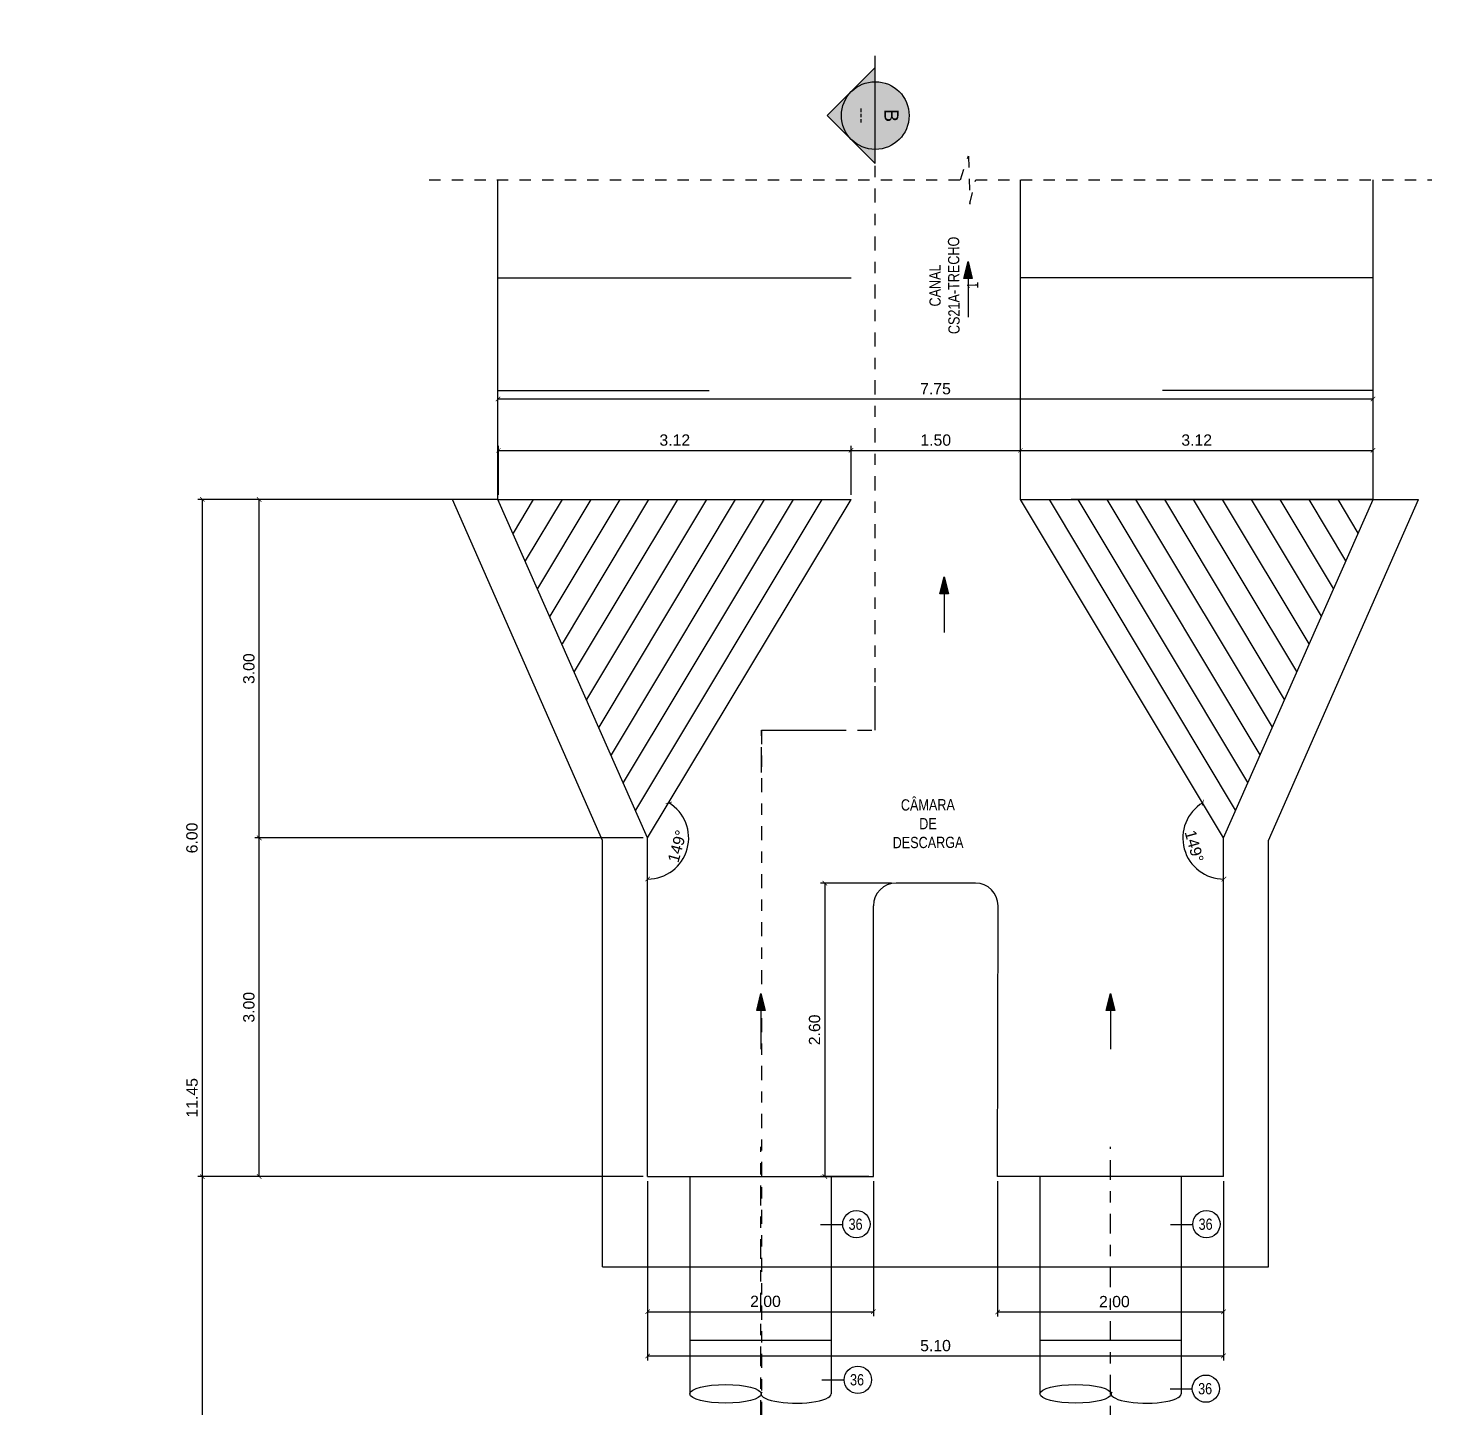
# Model space of a CAD drawing. Header units: feet. Extents: x 0 to 285175, y 0 to 9111378.
# Drawn here: x 285152.89 to 285165.33, y 9111358.98 to 9111371.21 of the extents above; entities that cross this region are included whole.
import ezdxf
from ezdxf import colors
from ezdxf.entities.mleader import LeaderData, LeaderLine
from ezdxf.enums import TextEntityAlignment as Align
from ezdxf.math import Vec2, Vec3

# ---------------------------------------------------------------- set-up
doc = ezdxf.new("R2010")
doc.units = ezdxf.units.FT
doc.header["$MEASUREMENT"] = 0
doc.linetypes.add('CENTER2', pattern=[1.125, 0.75, -0.125, 0.125, -0.125])
doc.linetypes.add('DASHDOT', pattern=[1, 0.5, -0.25, 0, -0.25])
doc.layers.get('0').update_dxf_attribs({"linetype": 'CONTINUOUS'})
doc.layers.get('DEFPOINTS').update_dxf_attribs({"linetype": 'CONTINUOUS'})
for name, color, linetype in [('ARQ_SENTIDO', 1, 'CONTINUOUS'), ('EIXO', 1, 'DASHDOT'), ('H-SA-CONTORNO', 2, 'CONTINUOUS'), ('H-SA-DIM', 1, 'CONTINUOUS'), ('H-SA-EIXOS', 1, 'DASHDOT'), ('H-SA-ESTRUTURA (CORTE)', 5, 'CONTINUOUS'), ('H-SA-HTC ENCHIMENTO', 1, 'CONTINUOUS'), ('H-SA-SIMB', 1, 'CONTINUOUS'), ('H-SA-TEXTO', 2, 'CONTINUOUS'), ('INDIC', 2, 'CONTINUOUS'), ('Top View-Ferro Fundido - JGS - K7(Esgoto)', 7, 'CONTINUOUS')]:
    doc.layers.add(name, color=color, linetype=linetype)
doc.styles.add('EGC_Arial_2.0mm', font='arial.ttf', dxfattribs={"width": 0.8, "height": 2})
doc.styles.add('EGC_Arial_2.5mm', font='arial.ttf', dxfattribs={"width": 0.8, "height": 2.5})
doc.styles.get("Standard").update_dxf_attribs({"font": 'arial.ttf'})
doc.dimstyles.new('Copy of EGC_2.0mm', dxfattribs={"dimtxt": 0.1, "dimasz": 0.04, "dimexe": 0.04, "dimexo": 0.04, "dimgap": 0.04, "dimtad": 1, "dimzin": 1, "dimdsep": 46, "dimtxsty": 'Standard', "dimblk": 'ARCHTICK', "dimcen": 0, "dimclrd": 1, "dimclre": 1, "dimclrt": 2, "dimazin": 0, "dimtfac": 1, "dimtix": 1, "dimtmove": 1, "dimatfit": 3, "dimldrblk": 'NONE', "dimfxl": 0.002, "dimtolj": 1, "dimtzin": 0, "dimlwd": -1, "dimarcsym": 0})

# ---------------------------------------------------------------- blocks, each defined once
blk = doc.blocks.new('_None')
blk = doc.blocks.new('EGC-SETA SENTIDO DA TUBULAÇÃO')
h = blk.add_hatch(color=256)
h.dxf.hatch_style = 1
h.paths.add_polyline_path([(-3, 0.75), (0, 0), (-3, -0.75)])
blk.add_line((0, 0), (-9.84, 0))
blk.add_lwpolyline([(-3, 0.75), (0, 0), (-3, -0.75), (-3, 0.75)])
blk = doc.blocks.new('_ArchTick')
at = {"color": 0, "linetype": 'ByBlock', "const_width": 0.15}
blk.add_lwpolyline([(-0.5, -0.5), (0.5, 0.5)], dxfattribs=at)
blk = doc.blocks.new('*D1229')
at = {"layer": 'DEFPOINTS', "color": 0, "transparency": 16777216}
for p in [(285154.941, 9111364.031), (285158.381, 9111364.031), (285158.381, 9111361.031)]:
    blk.add_point(p, dxfattribs=at)
at = {"layer": 'H-SA-DIM', "color": 1, "lineweight": -2, "transparency": 16777216}
for p, q in [((285158.341, 9111364.031), (285154.901, 9111364.031)), ((285158.341, 9111361.031), (285154.901, 9111361.031))]:
    blk.add_line(p, q, dxfattribs=at)
at = {"layer": 'H-SA-DIM', "color": 1, "transparency": 16777216}
blk.add_line((285154.941, 9111361.031), (285154.941, 9111364.031), dxfattribs=at)
at = {"layer": 'H-SA-DIM', "color": 1, "transparency": 16777216, "xscale": 0.04, "yscale": 0.04, "zscale": 0.04}
for p, rotation in [((285154.941, 9111364.031), 90), ((285154.941, 9111361.031), 270)]:
    blk.add_blockref('_ArchTick', p, dxfattribs=dict(at, rotation=rotation))
at = {"layer": 'H-SA-DIM', "color": 2, "transparency": 16777216, "insert": (285154.85, 9111362.531), "char_height": 0.1, "attachment_point": 5, "rotation": 90}
blk.add_mtext('\\A1;3.00', dxfattribs=at)
blk = doc.blocks.new('*D1230')
at = {"layer": 'DEFPOINTS', "color": 0, "transparency": 16777216}
for p in [(285154.941, 9111367.031), (285156.653, 9111367.031), (285158.381, 9111364.031)]:
    blk.add_point(p, dxfattribs=at)
at = {"layer": 'H-SA-DIM', "color": 1, "lineweight": -2, "transparency": 16777216}
for p, q in [((285156.613, 9111367.031), (285154.901, 9111367.031)), ((285158.341, 9111364.031), (285154.901, 9111364.031))]:
    blk.add_line(p, q, dxfattribs=at)
at = {"layer": 'H-SA-DIM', "color": 1, "transparency": 16777216}
blk.add_line((285154.941, 9111364.031), (285154.941, 9111367.031), dxfattribs=at)
at = {"layer": 'H-SA-DIM', "color": 1, "transparency": 16777216, "xscale": 0.04, "yscale": 0.04, "zscale": 0.04}
for p, rotation in [((285154.941, 9111367.031), 90), ((285154.941, 9111364.031), 270)]:
    blk.add_blockref('_ArchTick', p, dxfattribs=dict(at, rotation=rotation))
at = {"layer": 'H-SA-DIM', "color": 2, "transparency": 16777216, "insert": (285154.85, 9111365.531), "char_height": 0.1, "attachment_point": 5, "rotation": 90}
blk.add_mtext('\\A1;3.00', dxfattribs=at)
blk = doc.blocks.new('*D1231')
at = {"layer": 'DEFPOINTS', "color": 0, "transparency": 16777216}
for p in [(285156.855, 9111367.031), (285154.437, 9111361.031), (285158.381, 9111361.031)]:
    blk.add_point(p, dxfattribs=at)
at = {"layer": 'H-SA-DIM', "color": 1, "lineweight": -2, "transparency": 16777216}
for p, q in [((285156.815, 9111367.031), (285154.397, 9111367.031)), ((285158.341, 9111361.031), (285154.397, 9111361.031))]:
    blk.add_line(p, q, dxfattribs=at)
at = {"layer": 'H-SA-DIM', "color": 1, "transparency": 16777216}
blk.add_line((285154.437, 9111367.031), (285154.437, 9111361.031), dxfattribs=at)
at = {"layer": 'H-SA-DIM', "color": 1, "transparency": 16777216, "xscale": 0.04, "yscale": 0.04, "zscale": 0.04}
for p, rotation in [((285154.437, 9111367.031), 90), ((285154.437, 9111361.031), 270)]:
    blk.add_blockref('_ArchTick', p, dxfattribs=dict(at, rotation=rotation))
at = {"layer": 'H-SA-DIM', "color": 2, "transparency": 16777216, "insert": (285154.346, 9111364.031), "char_height": 0.1, "attachment_point": 5, "rotation": 90}
blk.add_mtext('\\A1;6.00', dxfattribs=at)
blk = doc.blocks.new('*D1235')
at = {"layer": 'DEFPOINTS', "color": 0, "transparency": 16777216}
for p in [(285158.381, 9111361.031), (285160.381, 9111361.031), (285160.381, 9111359.834)]:
    blk.add_point(p, dxfattribs=at)
at = {"layer": 'H-SA-DIM', "color": 1, "lineweight": -2, "transparency": 16777216}
for p, q in [((285158.381, 9111360.991), (285158.381, 9111359.794)), ((285160.381, 9111360.991), (285160.381, 9111359.794))]:
    blk.add_line(p, q, dxfattribs=at)
at = {"layer": 'H-SA-DIM', "color": 1, "transparency": 16777216}
blk.add_line((285158.381, 9111359.834), (285160.381, 9111359.834), dxfattribs=at)
at = {"layer": 'H-SA-DIM', "color": 1, "transparency": 16777216, "xscale": 0.04, "yscale": 0.04, "zscale": 0.04, "rotation": 180}
blk.add_blockref('_ArchTick', (285158.381, 9111359.834), dxfattribs=at)
at = {"layer": 'H-SA-DIM', "color": 1, "transparency": 16777216, "xscale": 0.04, "yscale": 0.04, "zscale": 0.04}
blk.add_blockref('_ArchTick', (285160.381, 9111359.834), dxfattribs=at)
at = {"layer": 'H-SA-DIM', "color": 2, "transparency": 16777216, "insert": (285159.425, 9111359.925), "char_height": 0.1, "attachment_point": 5}
blk.add_mtext('\\A1;2.00', dxfattribs=at)
blk = doc.blocks.new('*D1236')
at = {"layer": 'DEFPOINTS', "color": 0, "transparency": 16777216}
for p in [(285161.481, 9111361.031), (285163.481, 9111361.031), (285163.481, 9111359.832)]:
    blk.add_point(p, dxfattribs=at)
at = {"layer": 'H-SA-DIM', "color": 1, "lineweight": -2, "transparency": 16777216}
for p, q in [((285161.481, 9111360.991), (285161.481, 9111359.792)), ((285163.481, 9111360.991), (285163.481, 9111359.792))]:
    blk.add_line(p, q, dxfattribs=at)
at = {"layer": 'H-SA-DIM', "color": 1, "transparency": 16777216}
blk.add_line((285161.481, 9111359.832), (285163.481, 9111359.832), dxfattribs=at)
at = {"layer": 'H-SA-DIM', "color": 1, "transparency": 16777216, "xscale": 0.04, "yscale": 0.04, "zscale": 0.04, "rotation": 180}
blk.add_blockref('_ArchTick', (285161.481, 9111359.832), dxfattribs=at)
at = {"layer": 'H-SA-DIM', "color": 1, "transparency": 16777216, "xscale": 0.04, "yscale": 0.04, "zscale": 0.04}
blk.add_blockref('_ArchTick', (285163.481, 9111359.832), dxfattribs=at)
at = {"layer": 'H-SA-DIM', "color": 2, "transparency": 16777216, "insert": (285162.515, 9111359.923), "char_height": 0.1, "attachment_point": 5}
blk.add_mtext('\\A1;2.00', dxfattribs=at)
blk = doc.blocks.new('*D1237')
at = {"layer": 'DEFPOINTS', "color": 0, "transparency": 16777216}
for p in [(285158.381, 9111361.031), (285163.481, 9111361.031), (285163.481, 9111359.442)]:
    blk.add_point(p, dxfattribs=at)
at = {"layer": 'H-SA-DIM', "color": 1, "lineweight": -2, "transparency": 16777216}
for p, q in [((285158.381, 9111360.991), (285158.381, 9111359.402)), ((285163.481, 9111360.991), (285163.481, 9111359.402))]:
    blk.add_line(p, q, dxfattribs=at)
at = {"layer": 'H-SA-DIM', "color": 1, "transparency": 16777216}
blk.add_line((285158.381, 9111359.442), (285163.481, 9111359.442), dxfattribs=at)
at = {"layer": 'H-SA-DIM', "color": 1, "transparency": 16777216, "xscale": 0.04, "yscale": 0.04, "zscale": 0.04, "rotation": 180}
blk.add_blockref('_ArchTick', (285158.381, 9111359.442), dxfattribs=at)
at = {"layer": 'H-SA-DIM', "color": 1, "transparency": 16777216, "xscale": 0.04, "yscale": 0.04, "zscale": 0.04}
blk.add_blockref('_ArchTick', (285163.481, 9111359.442), dxfattribs=at)
at = {"layer": 'H-SA-DIM', "color": 2, "transparency": 16777216, "insert": (285160.931, 9111359.533), "char_height": 0.1, "attachment_point": 5}
blk.add_mtext('\\A1;5.10', dxfattribs=at)
blk = doc.blocks.new('*D1238')
at = {"layer": 'DEFPOINTS', "color": 0, "transparency": 16777216}
for p in [(285160.183, 9111367.465), (285157.06, 9111367.031), (285160.183, 9111367.031)]:
    blk.add_point(p, dxfattribs=at)
at = {"layer": 'H-SA-DIM', "color": 1, "lineweight": -2, "transparency": 16777216}
for p, q in [((285157.06, 9111367.071), (285157.06, 9111367.505)), ((285160.183, 9111367.071), (285160.183, 9111367.505))]:
    blk.add_line(p, q, dxfattribs=at)
at = {"layer": 'H-SA-DIM', "color": 1, "transparency": 16777216}
blk.add_line((285157.06, 9111367.465), (285160.183, 9111367.465), dxfattribs=at)
at = {"layer": 'H-SA-DIM', "color": 1, "transparency": 16777216, "xscale": 0.04, "yscale": 0.04, "zscale": 0.04, "rotation": 180}
blk.add_blockref('_ArchTick', (285157.06, 9111367.465), dxfattribs=at)
at = {"layer": 'H-SA-DIM', "color": 1, "transparency": 16777216, "xscale": 0.04, "yscale": 0.04, "zscale": 0.04}
blk.add_blockref('_ArchTick', (285160.183, 9111367.465), dxfattribs=at)
at = {"layer": 'H-SA-DIM', "color": 2, "transparency": 16777216, "insert": (285158.622, 9111367.556), "char_height": 0.1, "attachment_point": 5}
blk.add_mtext('\\A1;3.12', dxfattribs=at)
blk = doc.blocks.new('*D1232')
at = {"layer": 'DEFPOINTS', "color": 0, "transparency": 16777216}
for p in [(285161.683, 9111367.465), (285160.183, 9111367.031), (285161.683, 9111367.031)]:
    blk.add_point(p, dxfattribs=at)
at = {"layer": 'H-SA-DIM', "color": 1, "lineweight": -2, "transparency": 16777216}
for p, q in [((285160.183, 9111367.071), (285160.183, 9111367.505)), ((285161.683, 9111367.071), (285161.683, 9111367.505))]:
    blk.add_line(p, q, dxfattribs=at)
at = {"layer": 'H-SA-DIM', "color": 1, "transparency": 16777216}
blk.add_line((285160.183, 9111367.465), (285161.683, 9111367.465), dxfattribs=at)
at = {"layer": 'H-SA-DIM', "color": 1, "transparency": 16777216, "xscale": 0.04, "yscale": 0.04, "zscale": 0.04, "rotation": 180}
blk.add_blockref('_ArchTick', (285160.183, 9111367.465), dxfattribs=at)
at = {"layer": 'H-SA-DIM', "color": 1, "transparency": 16777216, "xscale": 0.04, "yscale": 0.04, "zscale": 0.04}
blk.add_blockref('_ArchTick', (285161.683, 9111367.465), dxfattribs=at)
at = {"layer": 'H-SA-DIM', "color": 2, "transparency": 16777216, "insert": (285160.933, 9111367.556), "char_height": 0.1, "attachment_point": 5}
blk.add_mtext('\\A1;1.50', dxfattribs=at)
blk = doc.blocks.new('*D1233')
at = {"layer": 'DEFPOINTS', "color": 0, "transparency": 16777216}
for p in [(285164.806, 9111367.465), (285161.683, 9111367.031), (285164.806, 9111367.031)]:
    blk.add_point(p, dxfattribs=at)
at = {"layer": 'H-SA-DIM', "color": 1, "lineweight": -2, "transparency": 16777216}
for p, q in [((285161.683, 9111367.071), (285161.683, 9111367.505)), ((285164.806, 9111367.071), (285164.806, 9111367.505))]:
    blk.add_line(p, q, dxfattribs=at)
at = {"layer": 'H-SA-DIM', "color": 1, "transparency": 16777216}
blk.add_line((285161.683, 9111367.465), (285164.806, 9111367.465), dxfattribs=at)
at = {"layer": 'H-SA-DIM', "color": 1, "transparency": 16777216, "xscale": 0.04, "yscale": 0.04, "zscale": 0.04, "rotation": 180}
blk.add_blockref('_ArchTick', (285161.683, 9111367.465), dxfattribs=at)
at = {"layer": 'H-SA-DIM', "color": 1, "transparency": 16777216, "xscale": 0.04, "yscale": 0.04, "zscale": 0.04}
blk.add_blockref('_ArchTick', (285164.806, 9111367.465), dxfattribs=at)
at = {"layer": 'H-SA-DIM', "color": 2, "transparency": 16777216, "insert": (285163.244, 9111367.556), "char_height": 0.1, "attachment_point": 5}
blk.add_mtext('\\A1;3.12', dxfattribs=at)
blk = doc.blocks.new('*D1234')
at = {"layer": 'DEFPOINTS', "color": 0, "transparency": 16777216}
for p in [(285157.056, 9111367.92), (285157.056, 9111367.031), (285164.806, 9111367.031)]:
    blk.add_point(p, dxfattribs=at)
at = {"layer": 'H-SA-DIM', "color": 1, "lineweight": -2, "transparency": 16777216}
for p, q in [((285157.056, 9111367.071), (285157.056, 9111367.96)), ((285164.806, 9111367.071), (285164.806, 9111367.96))]:
    blk.add_line(p, q, dxfattribs=at)
at = {"layer": 'H-SA-DIM', "color": 1, "transparency": 16777216}
blk.add_line((285164.806, 9111367.92), (285157.056, 9111367.92), dxfattribs=at)
at = {"layer": 'H-SA-DIM', "color": 1, "transparency": 16777216, "xscale": 0.04, "yscale": 0.04, "zscale": 0.04, "rotation": 180}
blk.add_blockref('_ArchTick', (285157.056, 9111367.92), dxfattribs=at)
at = {"layer": 'H-SA-DIM', "color": 1, "transparency": 16777216, "xscale": 0.04, "yscale": 0.04, "zscale": 0.04}
blk.add_blockref('_ArchTick', (285164.806, 9111367.92), dxfattribs=at)
at = {"layer": 'H-SA-DIM', "color": 2, "transparency": 16777216, "insert": (285160.931, 9111368.011), "char_height": 0.1, "attachment_point": 5}
blk.add_mtext('\\A1;7.75', dxfattribs=at)
blk = doc.blocks.new('*U7')
at = {"true_color": 0x737373}
h = blk.add_hatch(color=8, dxfattribs=at)
h.dxf.hatch_style = 1
h.paths.add_polyline_path([(-4.24, 4.24), (-8.49, 0), (-6, 0, -0.198912)])
h.paths.add_polyline_path([(0, 8.49), (-4.24, 4.24, -0.414214), (4.24, 4.24)])
h.paths.add_polyline_path([(4.24, 4.24, -0.198912), (6, 0), (8.49, 0)])
h = blk.add_hatch(color=8, dxfattribs=at)
h.dxf.hatch_style = 1
h.paths.add_polyline_path([(-4.24, 4.24), (-8.49, 0), (-6, 0, -0.198912)])
h.paths.add_polyline_path([(-15.49, 0.03), (15.49, 0.03), (15.49, 5.65), (-15.49, 5.65)], flags=9)
at = {"true_color": 0xffffff}
h = blk.add_hatch(color=7, dxfattribs=at)
h.dxf.hatch_style = 1
edge = h.paths.add_edge_path()
edge.add_arc((0, 0), 6, 0, 360)
for p, q in [((0, 8.49), (-8.49, 0)), ((0, 8.49), (8.49, 0)), ((-6, 0), (6, 0)), ((-8.49, 0), (-6, 0)), ((6, 0), (10.55, 0))]:
    blk.add_line(p, q)
blk.add_circle((0, 0), 6)
for tag, height, style, p in [('IDENTIFIER', 2.5, 'EGC_Arial_2.5mm', (0, 2.87)), ('DRG_REF', 2, 'EGC_Arial_2.0mm', (0, -2.29))]:
    blk.add_attdef(tag, text='', height=height, dxfattribs=dict(style=style)).set_placement(p, align=Align.MIDDLE_CENTER)
blk = doc.blocks.new('*D1299')
at = {"layer": 'DEFPOINTS', "color": 0, "transparency": 16777216}
for p in [(285160.581, 9111363.631), (285159.951, 9111361.031), (285160.381, 9111361.031)]:
    blk.add_point(p, dxfattribs=at)
at = {"layer": 'H-SA-DIM', "color": 1, "lineweight": -2, "transparency": 16777216}
for p, q in [((285160.541, 9111363.631), (285159.911, 9111363.631)), ((285160.341, 9111361.031), (285159.911, 9111361.031))]:
    blk.add_line(p, q, dxfattribs=at)
at = {"layer": 'H-SA-DIM', "color": 1, "transparency": 16777216}
blk.add_line((285159.951, 9111363.631), (285159.951, 9111361.031), dxfattribs=at)
at = {"layer": 'H-SA-DIM', "color": 1, "transparency": 16777216, "xscale": 0.04, "yscale": 0.04, "zscale": 0.04}
for p, rotation in [((285159.951, 9111363.631), 90), ((285159.951, 9111361.031), 270)]:
    blk.add_blockref('_ArchTick', p, dxfattribs=dict(at, rotation=rotation))
at = {"layer": 'H-SA-DIM', "color": 2, "transparency": 16777216, "insert": (285159.86, 9111362.331), "char_height": 0.1, "attachment_point": 5, "rotation": 90}
blk.add_mtext('\\A1;2.60', dxfattribs=at)
blk = doc.blocks.new('*D1300')
at = {"layer": 'DEFPOINTS', "color": 0, "transparency": 16777216}
for p in [(285160.183, 9111367.031), (285158.381, 9111364.031), (285158.381, 9111364.031), (285158.659, 9111363.795), (285158.381, 9111361.031)]:
    blk.add_point(p, dxfattribs=at)
at = {"layer": 'H-SA-DIM', "color": 1, "transparency": 16777216}
blk.add_arc((285158.381, 9111364.031), 0.364, 270, 59.006, dxfattribs=at)
at = {"layer": 'H-SA-DIM', "color": 1, "transparency": 16777216, "xscale": 0.04, "yscale": 0.04, "zscale": 0.04}
for p, rotation in [((285158.569, 9111364.343), 149.0060427048314), ((285158.381, 9111363.667), 180.0000000200814)]:
    blk.add_blockref('_ArchTick', p, dxfattribs=dict(at, rotation=rotation))
at = {"layer": 'H-SA-DIM', "color": 2, "transparency": 16777216, "insert": (285158.644, 9111363.958), "char_height": 0.1, "attachment_point": 5, "rotation": 74.503}
blk.add_mtext('\\A1;149°', dxfattribs=at)
blk = doc.blocks.new('*D1301')
at = {"layer": 'DEFPOINTS', "color": 0, "transparency": 16777216}
for p in [(285161.683, 9111367.031), (285163.485, 9111364.031), (285163.485, 9111364.031), (285163.207, 9111363.795), (285163.485, 9111361.031)]:
    blk.add_point(p, dxfattribs=at)
at = {"layer": 'H-SA-DIM', "color": 1, "transparency": 16777216}
blk.add_arc((285163.485, 9111364.031), 0.364, 120.994, 270, dxfattribs=at)
at = {"layer": 'H-SA-DIM', "color": 1, "transparency": 16777216, "xscale": 0.04, "yscale": 0.04, "zscale": 0.04}
for p, rotation in [((285163.298, 9111364.343), 30.99395730331637), ((285163.485, 9111363.667), 359.9999999799186)]:
    blk.add_blockref('_ArchTick', p, dxfattribs=dict(at, rotation=rotation))
at = {"layer": 'H-SA-DIM', "color": 2, "transparency": 16777216, "insert": (285163.222, 9111363.958), "char_height": 0.1, "attachment_point": 5, "rotation": 285.497}
blk.add_mtext('\\A1;149°', dxfattribs=at)

msp = doc.modelspace()

# ---------------------------------------------------------------- linework, layer by layer
at = {"layer": 'EIXO', "ltscale": 0.35}
for p, q in [((285159.385, 9111354.601), (285159.385, 9111361.294)), ((285162.481, 9111351.501), (285162.481, 9111361.294))]:
    msp.add_line(p, q, dxfattribs=at)
at = {"layer": 'H-SA-CONTORNO', "ltscale": 0.75}
for p, q in [((285161.683, 9111367.031), (285161.683, 9111369.861)), ((285158.381, 9111364.031), (285160.183, 9111367.031)), ((285163.481, 9111364.031), (285161.683, 9111367.031))]:
    msp.add_line(p, q, dxfattribs=at)
at = {"layer": 'H-SA-DIM'}
msp.add_line((285161.856, 9111359.581), (285163.106, 9111359.581), dxfattribs=at)
msp.add_ellipse((285162.171, 9111359.106), major_axis=(-0.315, 0), ratio=0.262106, dxfattribs=at)
msp.add_ellipse((285162.796, 9111359.106), major_axis=(-0.31, 0), ratio=0.26574, start_param=6.086944, end_param=9.424778, dxfattribs=at)
at = {"layer": 'H-SA-EIXOS', "ltscale": 0.05}
for p, q in [((285161.152, 9111369.861), (285161.222, 9111370.075)), ((285161.222, 9111370.072), (285161.236, 9111369.648)), ((285156.447, 9111369.861), (285161.152, 9111369.861)), ((285161.236, 9111369.652), (285161.287, 9111369.861)), ((285161.287, 9111369.861), (285165.327, 9111369.861))]:
    msp.add_line(p, q, dxfattribs=at)
at = {"layer": 'H-SA-ESTRUTURA (CORTE)'}
for p, q in [((285157.056, 9111367.031), (285156.653, 9111367.031)), ((285157.981, 9111364.008), (285156.653, 9111367.031)), ((285158.381, 9111364.031), (285157.056, 9111367.031)), ((285163.481, 9111364.031), (285164.806, 9111367.031)), ((285163.881, 9111364.008), (285165.209, 9111367.031)), ((285164.806, 9111367.031), (285165.209, 9111367.031)), ((285157.981, 9111360.231), (285157.981, 9111364.008)), ((285158.381, 9111361.031), (285158.381, 9111364.031)), ((285163.481, 9111361.031), (285163.481, 9111364.031)), ((285163.881, 9111360.231), (285163.881, 9111364.008)), ((285161.285, 9111363.631), (285160.581, 9111363.631)), ((285160.381, 9111361.031), (285160.381, 9111363.431)), ((285161.481, 9111361.031), (285161.485, 9111363.431)), ((285158.381, 9111361.031), (285160.381, 9111361.031)), ((285163.481, 9111361.031), (285161.481, 9111361.031)), ((285157.981, 9111360.231), (285163.881, 9111360.231))]:
    msp.add_line(p, q, dxfattribs=at)
for centre, start, end in [((285160.581, 9111363.431), 90, 180), ((285161.285, 9111363.431), 0, 90)]:
    msp.add_arc(centre, 0.2, start, end, dxfattribs=at)
at = {"layer": 'H-SA-HTC ENCHIMENTO'}
for p, q in [((285157.056, 9111367.031), (285157.056, 9111369.861)), ((285157.06, 9111368.995), (285160.183, 9111368.995)), ((285164.806, 9111368.995), (285161.683, 9111368.995)), ((285157.06, 9111367.995), (285158.925, 9111367.995)), ((285164.806, 9111367.995), (285162.941, 9111367.995)), ((285157.056, 9111367.031), (285159.731, 9111367.031)), ((285157.192, 9111366.733), (285157.371, 9111367.031)), ((285157.3, 9111366.487), (285157.626, 9111367.031)), ((285157.409, 9111366.242), (285157.882, 9111367.031)), ((285157.517, 9111365.996), (285158.138, 9111367.031)), ((285157.626, 9111365.75), (285158.393, 9111367.031)), ((285157.734, 9111365.505), (285158.649, 9111367.031)), ((285157.843, 9111365.259), (285158.905, 9111367.031)), ((285157.951, 9111365.014), (285159.16, 9111367.031)), ((285158.06, 9111364.768), (285159.416, 9111367.031)), ((285158.168, 9111364.522), (285159.672, 9111367.031)), ((285158.277, 9111364.277), (285159.927, 9111367.031)), ((285163.589, 9111364.277), (285161.939, 9111367.031)), ((285164.806, 9111367.031), (285162.131, 9111367.031)), ((285163.698, 9111364.522), (285162.194, 9111367.031)), ((285163.806, 9111364.768), (285162.45, 9111367.031)), ((285163.915, 9111365.014), (285162.706, 9111367.031)), ((285164.023, 9111365.259), (285162.961, 9111367.031)), ((285164.132, 9111365.505), (285163.217, 9111367.031)), ((285164.24, 9111365.75), (285163.473, 9111367.031)), ((285164.349, 9111365.996), (285163.729, 9111367.031)), ((285164.457, 9111366.242), (285163.984, 9111367.031)), ((285164.566, 9111366.487), (285164.24, 9111367.031)), ((285164.674, 9111366.733), (285164.496, 9111367.031))]:
    msp.add_line(p, q, dxfattribs=at)
for points in [[(285164.806, 9111367.031), (285164.806, 9111369.861)], [(285157.056, 9111367.031), (285160.183, 9111367.031)], [(285161.683, 9111367.031), (285164.806, 9111367.031)]]:
    msp.add_lwpolyline(points, dxfattribs=at)
at = {"layer": 'INDIC', "color": 1, "linetype": 'Continuous'}
for p, q in [((285163.209, 9111360.605), (285163.012, 9111360.605)), ((285163.205, 9111359.148), (285163.008, 9111359.148))]:
    msp.add_line(p, q, dxfattribs=at)
for centre in [(285163.33, 9111360.609), (285163.326, 9111359.152)]:
    msp.add_circle(centre, 0.121, dxfattribs=at)
at = {"layer": 'Top View-Ferro Fundido - JGS - K7(Esgoto)', "color": 1, "linetype": 'ByBlock', "lineweight": -2}
for p, q in [((285158.756, 9111361.031), (285158.756, 9111359.106)), ((285160.006, 9111361.031), (285160.006, 9111359.106)), ((285161.856, 9111361.031), (285161.856, 9111359.106)), ((285163.106, 9111361.031), (285163.106, 9111359.103))]:
    msp.add_line(p, q, dxfattribs=at)

# ---------------------------------------------------------------- block references
at = {"layer": 'ARQ_SENTIDO', "xscale": -0.05, "yscale": -0.05, "zscale": -0.05, "rotation": 270}
msp.add_blockref('EGC-SETA SENTIDO DA TUBULAÇÃO', (285162.481, 9111362.653), dxfattribs=at)
at = {"layer": 'H-SA-SIMB'}
ref = msp.add_blockref('*U7', (285160.397, 9111370.432), dxfattribs=dict(at, xscale=0.05, yscale=0.05, zscale=0.05, rotation=90))
ref.add_attrib('DRG_REF', '---', dxfattribs={"layer": '0', "height": 0.1, "rotation": 270, "style": 'EGC_Arial_2.0mm'}).set_placement((285160.283, 9111370.432), align=Align.MIDDLE_CENTER)
ref.add_attrib('IDENTIFIER', 'B', dxfattribs={"layer": '0', "height": 0.125, "rotation": 270, "style": 'EGC_Arial_2.5mm'}).set_placement((285160.541, 9111370.432), align=Align.MIDDLE_CENTER)

# ---------------------------------------------------------------- texts
at = {"layer": 'INDIC', "color": 2, "style": 'EGC_Arial_2.0mm', "width": 0.8}
for p in [(285163.323, 9111360.609), (285163.319, 9111359.152)]:
    msp.add_text('36', height=0.1, dxfattribs=at).set_placement(p, align=Align.MIDDLE_CENTER)

# ---------------------------------------------------------------- dimensions: what is measured, and where the dimension line sits
at = {"layer": 'H-SA-DIM'}
dim = msp.add_linear_dim(base=(285164.806, 9111367.465), p1=(285161.683, 9111367.031), p2=(285164.806, 9111367.031), dimstyle='Copy of EGC_2.0mm', dxfattribs=at)
dim.commit()
dim.dimension.update_dxf_attribs({"geometry": '*D1233', "text_midpoint": (285163.244, 9111367.556)})
dim = msp.add_angular_dim_2l(base=(285163.207, 9111363.795), line1=((285163.485, 9111361.031), (285163.485, 9111364.031)), line2=((285163.485, 9111364.031), (285161.683, 9111367.031)), text='149°', dimstyle='Copy of EGC_2.0mm', dxfattribs=at)
dim.commit()
dim.dimension.update_dxf_attribs({"geometry": '*D1301', "text_midpoint": (285163.222, 9111363.958)})
dim = msp.add_linear_dim(base=(285163.481, 9111359.832), p1=(285161.481, 9111361.031), p2=(285163.481, 9111361.031), dimstyle='Copy of EGC_2.0mm', dxfattribs=at)
dim.commit()
dim.dimension.update_dxf_attribs({"geometry": '*D1236', "text_midpoint": (285162.515, 9111359.832), "dimtype": 160})

# ---------------------------------------------------------------- next in the draw order: leaders
at = {"layer": 'H-SA-TEXTO'}
ml = msp.add_multileader_mtext('Standard', dxfattribs=at)
ml.set_content('CANAL CS21A-TRECHO 1', color=2, style='EGC_Arial_2.0mm')
ml.set_leader_properties(color=1, linetype='ByLayer', lineweight=-1)
ml.set_arrow_properties(name='NONE')
ml.build(insert=Vec2(0, 0))
ml.multileader.update_dxf_attribs({"text_left_attachment_type": 2, "text_right_attachment_type": 2, "dogleg_length": 1.982, "arrow_head_size": 0.075, "scale": 0.05})
ctx = ml.context
ctx.base_point, ctx.scale, ctx.char_height, ctx.arrow_head_size, ctx.landing_gap_size, ctx.plane_origin, ctx.plane_x_axis, ctx.plane_y_axis = Vec3(285160.932, 9111368.209), 0.05, 0.1, 0.075, 0.05, Vec3(285098.01, 9111752.483), Vec3(-0.005007, 0.999987), Vec3(-0.999987, -0.005007)
ctx.left_attachment, ctx.right_attachment, ctx.text_align_type = 2, 2, 1
notes = []
notes.append((ctx, [(0, (0, 0, 0), (0, 0), (1, 0), 1, [])]))
ctx.mtext.insert, ctx.mtext.text_direction, ctx.mtext.rotation, ctx.mtext.width, ctx.mtext.defined_height, ctx.mtext.alignment, ctx.mtext.flow_direction = Vec3(285160.876, 9111368.926), Vec3(-0.005007, 0.999987), 1.575804, 1.4268, 0.282, 2, 5
ctx.mtext.has_bg_fill, ctx.mtext.bg_color, ctx.mtext.bg_scale_factor, ctx.mtext.bg_transparency, ctx.mtext.use_window_bg_color = 1, -1073741824, 1, 0, 1
for ctx, leaders in notes:
    for number, flags, end, landing, length, lines in leaders:
        leader = LeaderData()
        leader.index, (leader.has_last_leader_line, leader.has_dogleg_vector, leader.attachment_direction) = number, flags
        leader.last_leader_point, leader.dogleg_vector, leader.dogleg_length = Vec3(end), Vec3(landing), length
        for number, points, colour, breaks in lines:
            line = LeaderLine()
            line.index, line.vertices, line.color, line.breaks = number, Vec3.list(points), colors.encode_raw_color(colour), breaks
            leader.lines.append(line)
        ctx.leaders.append(leader)

# ---------------------------------------------------------------- next in the draw order: linework, layer by layer
at = {"layer": 'H-SA-EIXOS', "ltscale": 0.25}
msp.add_lwpolyline([(285159.391, 9111364.986), (285160.397, 9111364.986), (285160.397, 9111370.132)], dxfattribs=at)
at = {"layer": 'H-SA-SIMB', "color": 4, "linetype": 'CENTER2', "ltscale": 0.3}
msp.add_lwpolyline([(285159.391, 9111364.611), (285159.391, 9111364.986), (285160.397, 9111364.986), (285160.397, 9111365.376)], dxfattribs=at)

# ---------------------------------------------------------------- next in the draw order: block references
at = {"layer": 'ARQ_SENTIDO', "xscale": -0.05, "yscale": -0.05, "zscale": -0.05, "rotation": 270}
for p in [(285161.219, 9111369.138), (285161.007, 9111366.344)]:
    msp.add_blockref('EGC-SETA SENTIDO DA TUBULAÇÃO', p, dxfattribs=at)

# ---------------------------------------------------------------- next in the draw order: dimensions: what is measured, and where the dimension line sits
at = {"layer": 'H-SA-DIM'}
for base, p1, p2, picture, middle in [((285157.056, 9111367.92), (285164.806, 9111367.031), (285157.056, 9111367.031), '*D1234', (285160.931, 9111368.011)), ((285160.183, 9111367.465), (285157.06, 9111367.031), (285160.183, 9111367.031), '*D1238', (285158.622, 9111367.556)), ((285161.683, 9111367.465), (285160.183, 9111367.031), (285161.683, 9111367.031), '*D1232', (285160.933, 9111367.556))]:
    dim = msp.add_linear_dim(base=base, p1=p1, p2=p2, dimstyle='Copy of EGC_2.0mm', dxfattribs=at)
    dim.commit()
    dim.dimension.update_dxf_attribs({"geometry": picture, "text_midpoint": middle})

# ---------------------------------------------------------------- next in the draw order: leaders
at = {"layer": 'H-SA-TEXTO'}
ml = msp.add_multileader_mtext('Standard', dxfattribs=at)
ml.set_content('CÂMARA DE DESCARGA', color=2, style='EGC_Arial_2.0mm')
ml.set_leader_properties(color=1, linetype='ByLayer', lineweight=-1)
ml.set_arrow_properties(name='NONE')
ml.build(insert=Vec2(0, 0))
ml.multileader.update_dxf_attribs({"text_left_attachment_type": 2, "text_right_attachment_type": 2, "dogleg_length": 1.982, "arrow_head_size": 0.075, "scale": 0.05})
ctx = ml.context
ctx.base_point, ctx.scale, ctx.char_height, ctx.arrow_head_size, ctx.landing_gap_size, ctx.plane_origin, ctx.plane_x_axis, ctx.plane_y_axis = Vec3(285160.155, 9111364.308), 0.05, 0.1, 0.075, 0.05, Vec3(285539.334, 9111433.697), Vec3(0.999987, 0.005007), Vec3(-0.005007, 0.999987)
ctx.left_attachment, ctx.right_attachment, ctx.text_align_type = 2, 2, 1
notes = []
notes.append((ctx, [(0, (0, 0, 0), (0, 0), (1, 0), 1, [])]))
ctx.mtext.insert, ctx.mtext.text_direction, ctx.mtext.rotation, ctx.mtext.width, ctx.mtext.defined_height, ctx.mtext.alignment, ctx.mtext.flow_direction = Vec3(285160.863, 9111364.375), Vec3(0.999987, 0.005007), 0.005007, 1.32283, 0.256, 2, 5
ctx.mtext.has_bg_fill, ctx.mtext.bg_color, ctx.mtext.bg_scale_factor, ctx.mtext.bg_transparency, ctx.mtext.use_window_bg_color = 1, -1073741824, 1, 0, 1
for ctx, leaders in notes:
    for number, flags, end, landing, length, lines in leaders:
        leader = LeaderData()
        leader.index, (leader.has_last_leader_line, leader.has_dogleg_vector, leader.attachment_direction) = number, flags
        leader.last_leader_point, leader.dogleg_vector, leader.dogleg_length = Vec3(end), Vec3(landing), length
        for number, points, colour, breaks in lines:
            line = LeaderLine()
            line.index, line.vertices, line.color, line.breaks = number, Vec3.list(points), colors.encode_raw_color(colour), breaks
            leader.lines.append(line)
        ctx.leaders.append(leader)

# ---------------------------------------------------------------- next in the draw order: linework, layer by layer
at = {"layer": 'H-SA-DIM', "color": 1}
for p, q in [((285158.341, 9111361.031), (285154.398, 9111361.031)), ((285154.438, 9111356.002), (285154.438, 9111361.031))]:
    msp.add_line(p, q, dxfattribs=at)
at = {"layer": 'H-SA-DIM'}
msp.add_line((285158.756, 9111359.581), (285160.006, 9111359.581), dxfattribs=at)
msp.add_ellipse((285159.071, 9111359.106), major_axis=(-0.315, 0), ratio=0.262106, dxfattribs=at)
msp.add_ellipse((285159.696, 9111359.106), major_axis=(-0.31, 0), ratio=0.26574, start_param=6.086944, end_param=9.424778, dxfattribs=at)
at = {"layer": 'H-SA-EIXOS', "ltscale": 0.25}
msp.add_lwpolyline([(285159.391, 9111364.986), (285159.391, 9111346.073)], dxfattribs=at)
at = {"layer": 'INDIC', "color": 1, "linetype": 'Continuous'}
for p, q in [((285160.11, 9111360.605), (285159.912, 9111360.605)), ((285160.122, 9111359.227), (285159.925, 9111359.227))]:
    msp.add_line(p, q, dxfattribs=at)
for centre in [(285160.23, 9111360.609), (285160.243, 9111359.231)]:
    msp.add_circle(centre, 0.121, dxfattribs=at)

# ---------------------------------------------------------------- next in the draw order: block references
at = {"layer": 'ARQ_SENTIDO', "xscale": -0.05, "yscale": -0.05, "zscale": -0.05, "rotation": 270}
msp.add_blockref('EGC-SETA SENTIDO DA TUBULAÇÃO', (285159.385, 9111362.653), dxfattribs=at)
at = {"layer": 'H-SA-DIM', "color": 1, "xscale": 0.04, "yscale": 0.04, "zscale": 0.04, "rotation": 90}
msp.add_blockref('_ArchTick', (285154.438, 9111361.031), dxfattribs=at)

# ---------------------------------------------------------------- next in the draw order: texts
at = {"layer": 'H-SA-DIM', "color": 2, "insert": (285154.347, 9111361.729), "char_height": 0.1, "attachment_point": 5, "rotation": 90}
msp.add_mtext('\\A1;11.45', dxfattribs=at)
at = {"layer": 'INDIC', "color": 2, "style": 'EGC_Arial_2.0mm', "width": 0.8}
for p in [(285160.223, 9111360.609), (285160.236, 9111359.231)]:
    msp.add_text('36', height=0.1, dxfattribs=at).set_placement(p, align=Align.MIDDLE_CENTER)

# ---------------------------------------------------------------- next in the draw order: dimensions: what is measured, and where the dimension line sits
at = {"layer": 'H-SA-DIM'}
for base, p1, p2, picture, middle in [((285154.437, 9111361.031), (285156.855, 9111367.031), (285158.381, 9111361.031), '*D1231', (285154.346, 9111364.031)), ((285154.941, 9111367.031), (285158.381, 9111364.031), (285156.653, 9111367.031), '*D1230', (285154.85, 9111365.531)), ((285154.941, 9111364.031), (285158.381, 9111361.031), (285158.381, 9111364.031), '*D1229', (285154.85, 9111362.531)), ((285159.951, 9111361.031), (285160.581, 9111363.631), (285160.381, 9111361.031), '*D1299', (285159.86, 9111362.331))]:
    dim = msp.add_linear_dim(base=base, p1=p1, p2=p2, angle=90, dimstyle='Copy of EGC_2.0mm', dxfattribs=at)
    dim.commit()
    dim.dimension.update_dxf_attribs({"geometry": picture, "text_midpoint": middle})
dim = msp.add_angular_dim_2l(base=(285158.659, 9111363.795), line1=((285158.381, 9111361.031), (285158.381, 9111364.031)), line2=((285158.381, 9111364.031), (285160.183, 9111367.031)), text='149°', dimstyle='Copy of EGC_2.0mm', dxfattribs=at)
dim.commit()
dim.dimension.update_dxf_attribs({"geometry": '*D1300', "text_midpoint": (285158.644, 9111363.958)})
dim = msp.add_linear_dim(base=(285160.381, 9111359.834), p1=(285158.381, 9111361.031), p2=(285160.381, 9111361.031), dimstyle='Copy of EGC_2.0mm', dxfattribs=at)
dim.commit()
dim.dimension.update_dxf_attribs({"geometry": '*D1235', "text_midpoint": (285159.425, 9111359.834), "dimtype": 160})
dim = msp.add_linear_dim(base=(285163.481, 9111359.442), p1=(285158.381, 9111361.031), p2=(285163.481, 9111361.031), dimstyle='Copy of EGC_2.0mm', dxfattribs=at)
dim.commit()
dim.dimension.update_dxf_attribs({"geometry": '*D1237', "text_midpoint": (285160.931, 9111359.533)})

doc.saveas('drawing.dxf')
